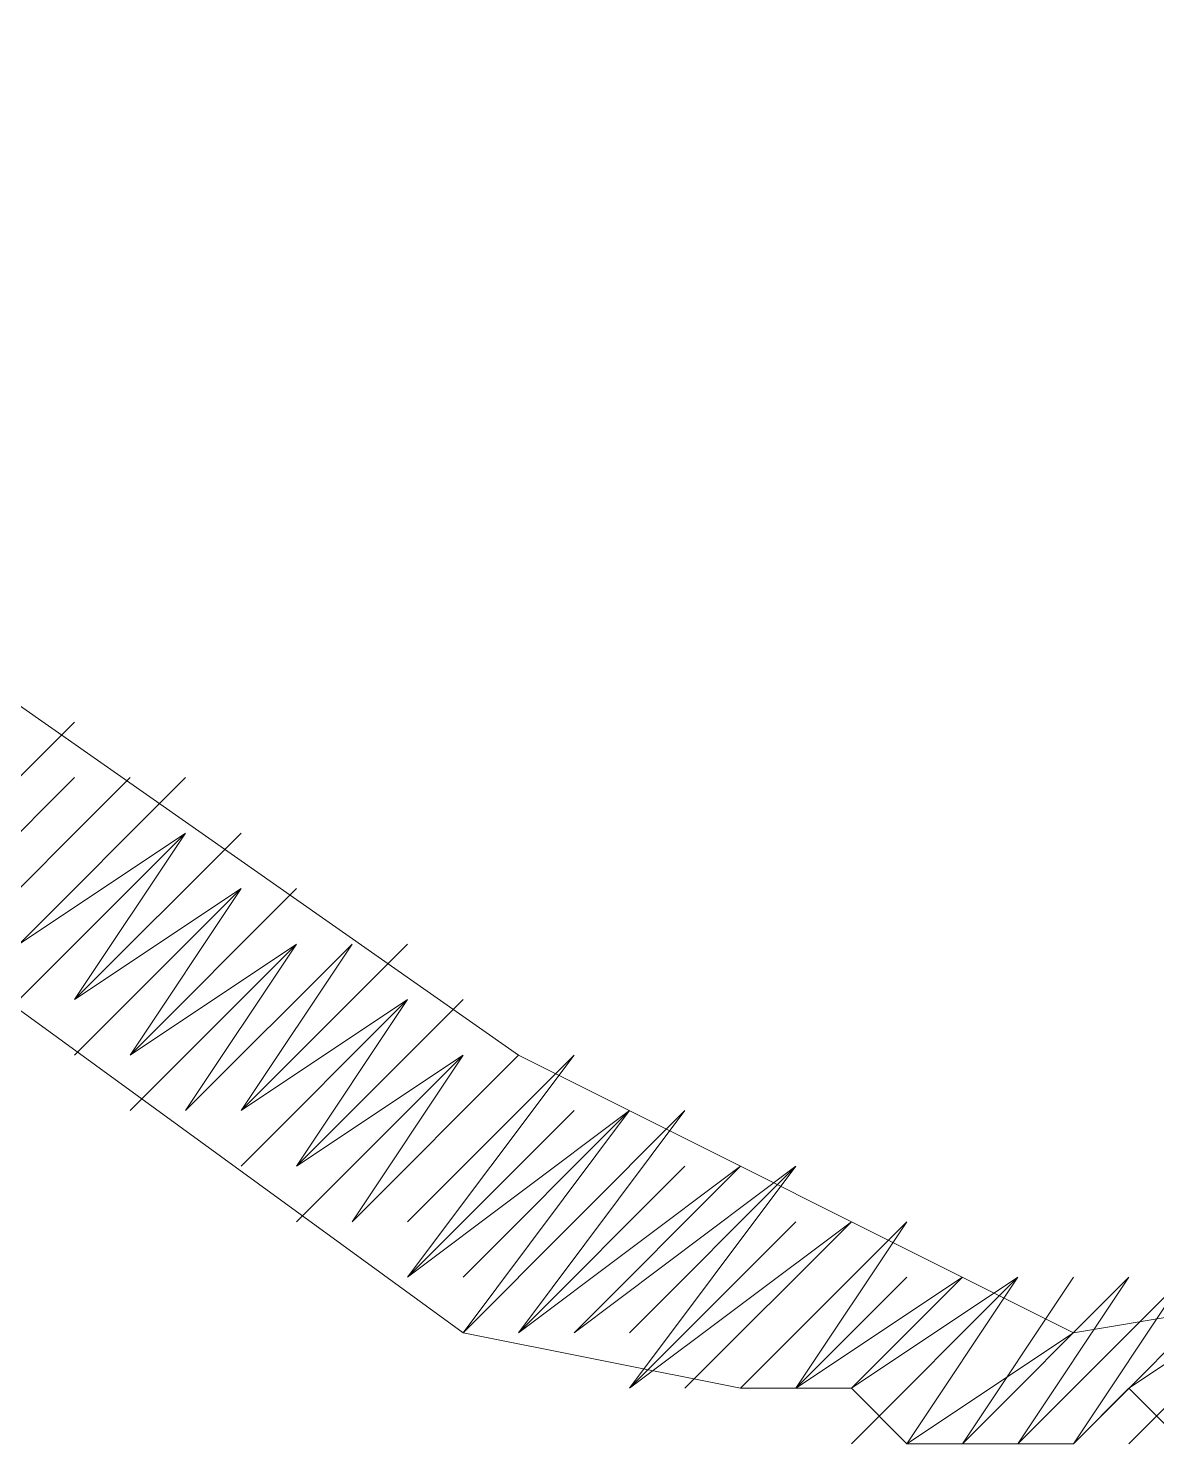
# Model space of a CAD drawing. Header units: millimetres. Extents: x 24 to 410, y 10 to 282.
# Drawn here: x 283.132 to 283.993, y 15.155 to 16.235 of the extents above; entities that cross this region are included whole.
import ezdxf

# ---------------------------------------------------------------- set-up
doc = ezdxf.new("R2010")
doc.units = ezdxf.units.MM
doc.layers.add('Watermark', color=7, linetype='Continuous')

msp = doc.modelspace()

# ---------------------------------------------------------------- linework, layer by layer
at = {"layer": 'Watermark', "color": 7, "lineweight": 0}
for points in [[(284.183667, 15.282333), (283.929667, 15.24), (283.506333, 15.451667), (283.083, 15.748), (282.829, 16.044333), (282.702, 16.213667), (282.659667, 16.383)], [(283.040667, 15.578667), (283.167667, 15.705667)], [(283.040667, 15.578667), (283.167667, 15.705667)], [(283.040667, 15.578667), (283.167667, 15.705667)], [(283.040667, 15.578667), (283.167667, 15.705667)], [(283.040667, 15.578667), (283.167667, 15.705667)], [(283.040667, 15.578667), (283.167667, 15.705667)], [(283.040667, 15.578667), (283.167667, 15.705667)], [(283.040667, 15.578667), (283.167667, 15.705667)], [(283.040667, 15.578667), (283.167667, 15.705667)], [(283.040667, 15.578667), (283.167667, 15.705667)], [(283.040667, 15.578667), (283.167667, 15.705667)], [(283.040667, 15.578667), (283.167667, 15.705667)], [(283.040667, 15.578667), (283.167667, 15.705667)], [(283.040667, 15.578667), (283.167667, 15.705667)], [(283.040667, 15.578667), (283.167667, 15.705667)], [(283.040667, 15.578667), (283.167667, 15.705667)], [(283.040667, 15.578667), (283.167667, 15.705667)], [(283.040667, 15.536333), (283.167667, 15.663333)], [(283.040667, 15.536333), (283.167667, 15.663333)], [(283.040667, 15.536333), (283.167667, 15.663333)], [(283.040667, 15.536333), (283.167667, 15.663333)], [(283.040667, 15.536333), (283.167667, 15.663333)], [(283.040667, 15.536333), (283.167667, 15.663333)], [(283.083, 15.536333), (283.21, 15.663333)], [(283.083, 15.536333), (283.21, 15.663333)], [(283.083, 15.536333), (283.21, 15.663333)], [(283.083, 15.536333), (283.21, 15.663333)], [(283.083, 15.536333), (283.21, 15.663333)], [(283.083, 15.536333), (283.21, 15.663333)], [(283.083, 15.536333), (283.21, 15.663333)], [(283.083, 15.536333), (283.21, 15.663333)], [(283.083, 15.536333), (283.21, 15.663333)], [(283.083, 15.536333), (283.21, 15.663333)], [(283.083, 15.536333), (283.21, 15.663333)], [(283.083, 15.536333), (283.21, 15.663333)], [(283.083, 15.536333), (283.21, 15.663333)], [(283.083, 15.536333), (283.21, 15.663333)], [(283.083, 15.536333), (283.21, 15.663333)], [(283.083, 15.536333), (283.21, 15.663333)], [(283.083, 15.536333), (283.21, 15.663333)], [(283.083, 15.536333), (283.21, 15.663333)], [(283.083, 15.536333), (283.21, 15.663333)], [(283.083, 15.536333), (283.21, 15.663333)], [(283.083, 15.536333), (283.21, 15.663333)], [(283.083, 15.536333), (283.21, 15.663333)], [(283.083, 15.536333), (283.21, 15.663333)], [(283.083, 15.536333), (283.21, 15.663333)], [(283.125333, 15.536333), (283.252333, 15.663333)], [(283.125333, 15.536333), (283.252333, 15.663333)], [(283.125333, 15.536333), (283.252333, 15.621)], [(283.125333, 15.494), (283.252333, 15.621)], [(283.125333, 15.494), (283.252333, 15.621)], [(283.125333, 15.494), (283.252333, 15.621)], [(283.125333, 15.494), (283.252333, 15.621)], [(283.125333, 15.494), (283.252333, 15.621)], [(283.125333, 15.494), (283.252333, 15.621)], [(283.125333, 15.494), (283.252333, 15.621)], [(283.125333, 15.494), (283.252333, 15.621)], [(283.125333, 15.494), (283.252333, 15.621)], [(283.125333, 15.494), (283.252333, 15.621)], [(283.125333, 15.494), (283.252333, 15.621)], [(283.125333, 15.494), (283.252333, 15.621)], [(283.125333, 15.494), (283.252333, 15.621)], [(283.125333, 15.494), (283.252333, 15.621)], [(283.125333, 15.494), (283.252333, 15.621)], [(283.125333, 15.494), (283.252333, 15.621)], [(283.125333, 15.494), (283.252333, 15.621)], [(283.125333, 15.494), (283.252333, 15.621)], [(283.125333, 15.494), (283.252333, 15.621)], [(283.125333, 15.494), (283.252333, 15.621)], [(283.167667, 15.494), (283.252333, 15.621)], [(283.167667, 15.494), (283.294667, 15.621)], [(283.167667, 15.494), (283.294667, 15.621)], [(283.167667, 15.494), (283.294667, 15.621)], [(283.167667, 15.494), (283.294667, 15.621)], [(283.167667, 15.494), (283.294667, 15.621)], [(283.167667, 15.494), (283.294667, 15.621)], [(283.167667, 15.494), (283.294667, 15.621)], [(283.167667, 15.494), (283.294667, 15.621)], [(283.167667, 15.494), (283.294667, 15.621)], [(283.167667, 15.494), (283.294667, 15.621)], [(282.998333, 15.578667), (283.464, 15.24), (283.675667, 15.197667), (283.760333, 15.197667), (283.802667, 15.155333), (283.929667, 15.155333), (283.972, 15.197667), (284.014333, 15.155333)], [(283.167667, 15.494), (283.294667, 15.578667)], [(283.167667, 15.494), (283.294667, 15.578667)], [(283.167667, 15.451667), (283.294667, 15.578667)], [(283.167667, 15.451667), (283.294667, 15.578667)], [(283.167667, 15.451667), (283.294667, 15.578667)], [(283.167667, 15.451667), (283.294667, 15.578667)], [(283.167667, 15.451667), (283.294667, 15.578667)], [(283.167667, 15.451667), (283.294667, 15.578667)], [(283.167667, 15.451667), (283.294667, 15.578667)], [(283.167667, 15.451667), (283.294667, 15.578667)], [(283.167667, 15.451667), (283.294667, 15.578667)], [(283.167667, 15.451667), (283.294667, 15.578667)], [(283.21, 15.451667), (283.294667, 15.578667)], [(283.21, 15.451667), (283.337, 15.578667)], [(283.21, 15.451667), (283.337, 15.578667)], [(283.21, 15.451667), (283.337, 15.578667)], [(283.21, 15.451667), (283.337, 15.578667)], [(283.21, 15.451667), (283.337, 15.578667)], [(283.21, 15.451667), (283.337, 15.578667)], [(283.21, 15.451667), (283.337, 15.578667)], [(283.21, 15.451667), (283.337, 15.578667)], [(283.21, 15.451667), (283.337, 15.578667)], [(283.21, 15.451667), (283.337, 15.578667)], [(283.21, 15.451667), (283.337, 15.578667)], [(283.21, 15.451667), (283.337, 15.578667)], [(283.21, 15.451667), (283.337, 15.578667)], [(283.21, 15.451667), (283.337, 15.578667)], [(283.21, 15.451667), (283.337, 15.578667)], [(283.21, 15.451667), (283.337, 15.578667)], [(283.21, 15.451667), (283.337, 15.578667)], [(283.21, 15.451667), (283.337, 15.578667)], [(283.21, 15.451667), (283.337, 15.578667)], [(283.21, 15.451667), (283.337, 15.536333)], [(283.21, 15.451667), (283.337, 15.536333)], [(283.21, 15.409333), (283.337, 15.536333)], [(283.252333, 15.409333), (283.337, 15.536333)], [(283.252333, 15.409333), (283.337, 15.536333)], [(283.252333, 15.409333), (283.379333, 15.536333)], [(283.252333, 15.409333), (283.379333, 15.536333)], [(283.252333, 15.409333), (283.379333, 15.536333)], [(283.252333, 15.409333), (283.379333, 15.536333)], [(283.252333, 15.409333), (283.379333, 15.536333)], [(283.252333, 15.409333), (283.379333, 15.536333)], [(283.252333, 15.409333), (283.379333, 15.536333)], [(283.252333, 15.409333), (283.379333, 15.536333)], [(283.252333, 15.409333), (283.379333, 15.536333)], [(283.252333, 15.409333), (283.379333, 15.536333)], [(283.252333, 15.409333), (283.379333, 15.536333)], [(283.252333, 15.409333), (283.379333, 15.536333)], [(283.252333, 15.409333), (283.379333, 15.536333)], [(283.252333, 15.409333), (283.379333, 15.536333)], [(283.252333, 15.409333), (283.379333, 15.536333)], [(283.252333, 15.409333), (283.379333, 15.536333)], [(283.252333, 15.409333), (283.379333, 15.536333)], [(283.252333, 15.409333), (283.379333, 15.536333)], [(283.252333, 15.409333), (283.379333, 15.536333)], [(283.252333, 15.409333), (283.379333, 15.536333)], [(283.252333, 15.409333), (283.379333, 15.536333)], [(283.294667, 15.409333), (283.379333, 15.536333)], [(283.294667, 15.409333), (283.379333, 15.536333)], [(283.294667, 15.409333), (283.379333, 15.536333)], [(283.294667, 15.409333), (283.421667, 15.536333)], [(283.294667, 15.409333), (283.421667, 15.536333)], [(283.294667, 15.409333), (283.421667, 15.536333)], [(283.294667, 15.409333), (283.421667, 15.494)], [(283.294667, 15.409333), (283.421667, 15.494)], [(283.294667, 15.409333), (283.421667, 15.494)], [(283.294667, 15.367), (283.421667, 15.494)], [(283.294667, 15.367), (283.421667, 15.494)], [(283.294667, 15.367), (283.421667, 15.494)], [(283.294667, 15.367), (283.421667, 15.494)], [(283.294667, 15.367), (283.421667, 15.494)], [(283.294667, 15.367), (283.421667, 15.494)], [(283.294667, 15.367), (283.421667, 15.494)], [(283.294667, 15.367), (283.421667, 15.494)], [(283.294667, 15.367), (283.421667, 15.494)], [(283.294667, 15.367), (283.421667, 15.494)], [(283.294667, 15.367), (283.421667, 15.494)], [(283.294667, 15.367), (283.421667, 15.494)], [(283.294667, 15.367), (283.421667, 15.494)], [(283.294667, 15.367), (283.421667, 15.494)], [(283.337, 15.367), (283.421667, 15.494)], [(283.337, 15.367), (283.421667, 15.494)], [(283.337, 15.367), (283.421667, 15.494)], [(283.337, 15.367), (283.464, 15.494)], [(283.337, 15.367), (283.464, 15.494)], [(283.337, 15.367), (283.464, 15.494)], [(283.337, 15.367), (283.464, 15.494)], [(283.337, 15.367), (283.464, 15.494)], [(283.337, 15.367), (283.464, 15.494)], [(283.337, 15.367), (283.464, 15.494)], [(283.337, 15.367), (283.464, 15.494)], [(283.337, 15.367), (283.464, 15.494)], [(283.337, 15.367), (283.464, 15.494)], [(283.337, 15.367), (283.464, 15.494)], [(283.337, 15.367), (283.464, 15.494)], [(283.337, 15.367), (283.464, 15.451667)], [(283.337, 15.367), (283.464, 15.451667)], [(283.337, 15.367), (283.464, 15.451667)], [(283.337, 15.367), (283.464, 15.451667)], [(283.337, 15.324667), (283.464, 15.451667)], [(283.337, 15.324667), (283.464, 15.451667)], [(283.337, 15.324667), (283.464, 15.451667)], [(283.337, 15.324667), (283.464, 15.451667)], [(283.337, 15.324667), (283.464, 15.451667)], [(283.379333, 15.324667), (283.464, 15.451667)], [(283.379333, 15.324667), (283.464, 15.451667)], [(283.379333, 15.324667), (283.464, 15.451667)], [(283.379333, 15.324667), (283.506333, 15.451667)], [(283.379333, 15.324667), (283.506333, 15.451667)], [(283.379333, 15.324667), (283.506333, 15.451667)], [(283.379333, 15.324667), (283.506333, 15.451667)], [(283.379333, 15.324667), (283.506333, 15.451667)], [(283.379333, 15.324667), (283.506333, 15.451667)], [(283.379333, 15.324667), (283.506333, 15.451667)], [(283.379333, 15.324667), (283.506333, 15.451667)], [(283.379333, 15.324667), (283.506333, 15.451667)], [(283.379333, 15.324667), (283.506333, 15.451667)], [(283.379333, 15.324667), (283.506333, 15.451667)], [(283.379333, 15.324667), (283.506333, 15.451667)], [(283.379333, 15.324667), (283.506333, 15.451667)], [(283.379333, 15.324667), (283.506333, 15.451667)], [(283.379333, 15.324667), (283.506333, 15.451667)], [(283.379333, 15.324667), (283.506333, 15.451667)], [(283.379333, 15.324667), (283.506333, 15.451667)], [(283.379333, 15.324667), (283.506333, 15.451667)], [(283.379333, 15.324667), (283.506333, 15.451667)], [(283.379333, 15.324667), (283.506333, 15.451667)], [(283.421667, 15.324667), (283.548667, 15.451667)], [(283.421667, 15.324667), (283.548667, 15.451667)], [(283.421667, 15.324667), (283.548667, 15.451667)], [(283.421667, 15.324667), (283.548667, 15.451667)], [(283.421667, 15.324667), (283.548667, 15.451667)], [(283.421667, 15.282333), (283.548667, 15.451667)], [(283.421667, 15.282333), (283.548667, 15.409333)], [(283.421667, 15.282333), (283.548667, 15.409333)], [(283.421667, 15.282333), (283.548667, 15.409333)], [(283.421667, 15.282333), (283.548667, 15.409333)], [(283.421667, 15.282333), (283.548667, 15.409333)], [(283.421667, 15.282333), (283.548667, 15.409333)], [(283.421667, 15.282333), (283.548667, 15.409333)], [(283.421667, 15.282333), (283.548667, 15.409333)], [(283.421667, 15.282333), (283.548667, 15.409333)], [(283.421667, 15.282333), (283.548667, 15.409333)], [(283.421667, 15.282333), (283.548667, 15.409333)], [(283.421667, 15.282333), (283.548667, 15.409333)], [(283.421667, 15.282333), (283.548667, 15.409333)], [(283.421667, 15.282333), (283.548667, 15.409333)], [(283.421667, 15.282333), (283.591, 15.409333)], [(283.421667, 15.282333), (283.591, 15.409333)], [(283.421667, 15.282333), (283.591, 15.409333)], [(283.464, 15.282333), (283.591, 15.409333)], [(283.464, 15.282333), (283.591, 15.409333)], [(283.464, 15.282333), (283.591, 15.409333)], [(283.464, 15.282333), (283.591, 15.409333)], [(283.464, 15.282333), (283.591, 15.409333)], [(283.464, 15.282333), (283.591, 15.409333)], [(283.464, 15.282333), (283.591, 15.409333)], [(283.464, 15.282333), (283.591, 15.409333)], [(283.464, 15.282333), (283.591, 15.409333)], [(283.464, 15.282333), (283.591, 15.409333)], [(283.464, 15.282333), (283.591, 15.409333)], [(283.464, 15.282333), (283.591, 15.409333)], [(283.464, 15.282333), (283.591, 15.409333)], [(283.464, 15.282333), (283.591, 15.409333)], [(283.464, 15.282333), (283.591, 15.409333)], [(283.464, 15.24), (283.591, 15.409333)], [(283.464, 15.24), (283.591, 15.409333)], [(283.464, 15.24), (283.633333, 15.409333)], [(283.464, 15.24), (283.633333, 15.409333)], [(283.464, 15.24), (283.633333, 15.409333)], [(283.464, 15.24), (283.633333, 15.409333)], [(283.464, 15.24), (283.633333, 15.409333)], [(283.506333, 15.24), (283.633333, 15.409333)], [(283.506333, 15.24), (283.633333, 15.409333)], [(283.506333, 15.24), (283.633333, 15.409333)], [(283.506333, 15.24), (283.633333, 15.409333)], [(283.506333, 15.24), (283.633333, 15.367)], [(283.506333, 15.24), (283.633333, 15.367)], [(283.506333, 15.24), (283.633333, 15.367)], [(283.506333, 15.24), (283.633333, 15.367)], [(283.506333, 15.24), (283.633333, 15.367)], [(283.506333, 15.24), (283.633333, 15.367)], [(283.506333, 15.24), (283.633333, 15.367)], [(283.506333, 15.24), (283.633333, 15.367)], [(283.506333, 15.24), (283.633333, 15.367)], [(283.506333, 15.24), (283.633333, 15.367)], [(283.506333, 15.24), (283.633333, 15.367)], [(283.506333, 15.24), (283.675667, 15.367)], [(283.506333, 15.24), (283.675667, 15.367)], [(283.506333, 15.24), (283.675667, 15.367)], [(283.548667, 15.24), (283.675667, 15.367)], [(283.548667, 15.24), (283.675667, 15.367)], [(283.548667, 15.24), (283.675667, 15.367)], [(283.548667, 15.24), (283.675667, 15.367)], [(283.548667, 15.24), (283.675667, 15.367)], [(283.548667, 15.24), (283.675667, 15.367)], [(283.548667, 15.24), (283.675667, 15.367)], [(283.548667, 15.24), (283.675667, 15.367)], [(283.548667, 15.24), (283.675667, 15.367)], [(283.548667, 15.24), (283.675667, 15.367)], [(283.548667, 15.24), (283.675667, 15.367)], [(283.548667, 15.24), (283.675667, 15.367)], [(283.548667, 15.24), (283.675667, 15.367)], [(283.548667, 15.24), (283.675667, 15.367)], [(283.548667, 15.24), (283.675667, 15.367)], [(283.548667, 15.24), (283.675667, 15.367)], [(283.548667, 15.24), (283.675667, 15.367)], [(283.548667, 15.24), (283.718, 15.367)], [(283.548667, 15.24), (283.718, 15.367)], [(283.591, 15.24), (283.718, 15.367)], [(283.591, 15.24), (283.718, 15.367)], [(283.591, 15.24), (283.718, 15.367)], [(283.591, 15.24), (283.718, 15.367)], [(283.591, 15.24), (283.718, 15.367)], [(283.591, 15.24), (283.718, 15.367)], [(283.591, 15.197667), (283.718, 15.367)], [(283.591, 15.197667), (283.718, 15.367)], [(283.591, 15.197667), (283.718, 15.367)], [(283.591, 15.197667), (283.718, 15.367)], [(283.591, 15.197667), (283.718, 15.367)], [(283.591, 15.197667), (283.718, 15.324667)], [(283.591, 15.197667), (283.718, 15.324667)], [(283.591, 15.197667), (283.718, 15.324667)], [(283.591, 15.197667), (283.718, 15.324667)], [(283.591, 15.197667), (283.718, 15.324667)], [(283.591, 15.197667), (283.718, 15.324667)], [(283.591, 15.197667), (283.718, 15.324667)], [(283.591, 15.197667), (283.760333, 15.324667)], [(283.633333, 15.197667), (283.760333, 15.324667)], [(283.633333, 15.197667), (283.760333, 15.324667)], [(283.633333, 15.197667), (283.760333, 15.324667)], [(283.633333, 15.197667), (283.760333, 15.324667)], [(283.633333, 15.197667), (283.760333, 15.324667)], [(283.633333, 15.197667), (283.760333, 15.324667)], [(283.633333, 15.197667), (283.760333, 15.324667)], [(283.633333, 15.197667), (283.760333, 15.324667)], [(283.633333, 15.197667), (283.760333, 15.324667)], [(283.633333, 15.197667), (283.760333, 15.324667)], [(283.633333, 15.197667), (283.760333, 15.324667)], [(283.633333, 15.197667), (283.760333, 15.324667)], [(283.633333, 15.197667), (283.760333, 15.324667)], [(283.633333, 15.197667), (283.760333, 15.324667)], [(283.633333, 15.197667), (283.760333, 15.324667)], [(283.633333, 15.197667), (283.760333, 15.324667)], [(283.633333, 15.197667), (283.760333, 15.324667)], [(283.633333, 15.197667), (283.760333, 15.324667)], [(283.675667, 15.197667), (283.802667, 15.324667)], [(283.675667, 15.197667), (283.802667, 15.324667)], [(283.675667, 15.197667), (283.802667, 15.324667)], [(283.675667, 15.197667), (283.802667, 15.324667)], [(283.675667, 15.197667), (283.802667, 15.324667)], [(283.675667, 15.197667), (283.802667, 15.324667)], [(283.675667, 15.197667), (283.802667, 15.324667)], [(283.675667, 15.197667), (283.802667, 15.324667)], [(283.675667, 15.197667), (283.802667, 15.324667)], [(283.675667, 15.197667), (283.802667, 15.324667)], [(283.675667, 15.197667), (283.802667, 15.324667)], [(283.675667, 15.197667), (283.802667, 15.324667)], [(283.675667, 15.197667), (283.802667, 15.324667)], [(283.675667, 15.197667), (283.802667, 15.324667)], [(283.675667, 15.197667), (283.802667, 15.324667)], [(283.718, 15.197667), (283.802667, 15.324667)], [(283.718, 15.197667), (283.802667, 15.324667)], [(283.718, 15.197667), (283.802667, 15.282333)], [(283.718, 15.197667), (283.802667, 15.282333)], [(283.718, 15.197667), (283.802667, 15.282333)], [(283.718, 15.197667), (283.845, 15.282333)], [(283.718, 15.197667), (283.845, 15.282333)], [(283.718, 15.197667), (283.845, 15.282333)], [(283.718, 15.197667), (283.845, 15.282333)], [(283.718, 15.197667), (283.845, 15.282333)], [(283.718, 15.197667), (283.845, 15.282333)], [(283.718, 15.197667), (283.845, 15.282333)], [(283.718, 15.197667), (283.845, 15.282333)], [(283.718, 15.197667), (283.845, 15.282333)], [(283.760333, 15.197667), (283.845, 15.282333)], [(283.760333, 15.197667), (283.845, 15.282333)], [(283.760333, 15.197667), (283.845, 15.282333)], [(283.760333, 15.197667), (283.845, 15.282333)], [(283.760333, 15.197667), (283.845, 15.282333)], [(283.760333, 15.197667), (283.845, 15.282333)], [(283.760333, 15.197667), (283.845, 15.282333)], [(283.760333, 15.197667), (283.845, 15.282333)], [(283.760333, 15.197667), (283.845, 15.282333)], [(283.760333, 15.197667), (283.845, 15.282333)], [(283.760333, 15.197667), (283.845, 15.282333)], [(283.760333, 15.197667), (283.887333, 15.282333)], [(283.760333, 15.197667), (283.887333, 15.282333)], [(283.760333, 15.197667), (283.887333, 15.282333)], [(283.760333, 15.197667), (283.887333, 15.282333)], [(283.760333, 15.155333), (283.887333, 15.282333)], [(283.760333, 15.155333), (283.887333, 15.282333)], [(283.760333, 15.155333), (283.887333, 15.282333)], [(283.760333, 15.155333), (283.887333, 15.282333)], [(283.802667, 15.155333), (283.887333, 15.282333)], [(283.802667, 15.155333), (283.887333, 15.282333)], [(283.802667, 15.155333), (283.887333, 15.282333)], [(283.802667, 15.155333), (283.887333, 15.282333)], [(283.802667, 15.155333), (283.887333, 15.282333)], [(283.802667, 15.155333), (283.887333, 15.282333)], [(283.802667, 15.155333), (283.887333, 15.282333)], [(283.802667, 15.155333), (283.887333, 15.282333)], [(283.802667, 15.155333), (283.887333, 15.282333)], [(283.802667, 15.155333), (283.887333, 15.282333)], [(283.802667, 15.155333), (283.887333, 15.282333)], [(283.802667, 15.155333), (283.887333, 15.282333)], [(283.845, 15.155333), (283.929667, 15.282333)], [(283.845, 15.155333), (283.929667, 15.282333)], [(283.845, 15.155333), (283.929667, 15.282333)], [(283.845, 15.155333), (283.929667, 15.282333)], [(283.845, 15.155333), (283.929667, 15.282333)], [(283.845, 15.155333), (283.929667, 15.282333)], [(283.845, 15.155333), (283.972, 15.282333)], [(283.845, 15.155333), (283.972, 15.282333)], [(283.845, 15.155333), (283.972, 15.282333)], [(283.845, 15.155333), (283.972, 15.282333)], [(283.845, 15.155333), (283.972, 15.282333)], [(283.845, 15.155333), (283.972, 15.282333)], [(283.845, 15.155333), (283.972, 15.282333)], [(283.845, 15.155333), (283.972, 15.282333)], [(283.887333, 15.155333), (283.972, 15.282333)], [(283.887333, 15.155333), (283.972, 15.282333)], [(283.887333, 15.155333), (283.972, 15.282333)], [(283.887333, 15.155333), (284.014333, 15.282333)], [(283.887333, 15.155333), (284.014333, 15.282333)], [(283.887333, 15.155333), (284.014333, 15.282333)], [(283.887333, 15.155333), (284.014333, 15.282333)], [(283.887333, 15.155333), (284.014333, 15.282333)], [(283.887333, 15.155333), (284.014333, 15.282333)], [(283.887333, 15.155333), (284.014333, 15.282333)], [(283.887333, 15.155333), (284.014333, 15.282333)], [(283.887333, 15.155333), (284.014333, 15.282333)], [(283.887333, 15.155333), (284.014333, 15.282333)], [(283.887333, 15.155333), (284.014333, 15.282333)], [(283.929667, 15.155333), (284.014333, 15.282333)], [(283.929667, 15.155333), (284.056667, 15.282333)], [(283.929667, 15.155333), (284.056667, 15.282333)], [(283.929667, 15.155333), (284.056667, 15.282333)], [(283.929667, 15.155333), (284.056667, 15.282333)], [(283.929667, 15.155333), (284.056667, 15.282333)], [(283.929667, 15.155333), (284.056667, 15.282333)], [(283.929667, 15.155333), (284.056667, 15.282333)], [(283.929667, 15.155333), (284.056667, 15.282333)], [(283.929667, 15.155333), (284.056667, 15.282333)], [(283.929667, 15.155333), (284.056667, 15.282333)], [(283.929667, 15.155333), (284.056667, 15.282333)], [(283.929667, 15.155333), (284.056667, 15.282333)], [(283.972, 15.197667), (284.099, 15.282333)], [(283.972, 15.197667), (284.099, 15.282333)], [(283.972, 15.197667), (284.099, 15.282333)], [(283.972, 15.197667), (284.099, 15.282333)], [(283.972, 15.197667), (284.099, 15.282333)], [(283.972, 15.155333), (284.099, 15.282333)], [(283.972, 15.155333), (284.099, 15.282333)], [(283.972, 15.155333), (284.099, 15.282333)], [(283.802667, 15.155333), (283.929667, 15.24)], [(283.802667, 15.155333), (283.929667, 15.24)], [(283.802667, 15.155333), (283.929667, 15.24)], [(283.802667, 15.155333), (283.929667, 15.24)], [(283.802667, 15.155333), (283.929667, 15.24)], [(283.802667, 15.155333), (283.929667, 15.24)], [(283.802667, 15.155333), (283.929667, 15.24)]]:
    msp.add_lwpolyline(points, dxfattribs=at)

doc.saveas('drawing.dxf')
